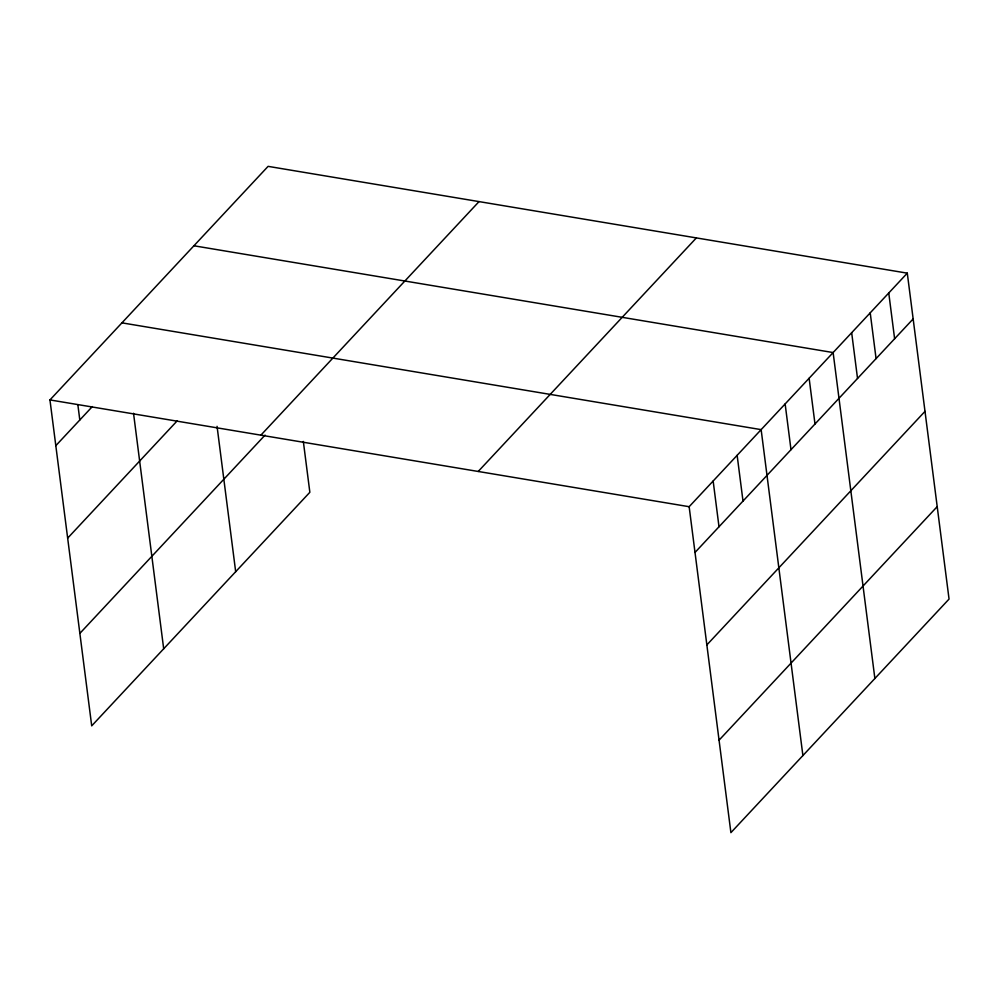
<?xml version="1.0" encoding="UTF-8"?>
<svg xmlns="http://www.w3.org/2000/svg" width="999" height="999" viewBox="0 0 999 999"><rect width="100%" height="100%" fill="white"/><g stroke="black" fill="none" stroke-linecap="round" stroke-linejoin="round"><path stroke-width="1.5" d="M303.334 441.446L309.852 492.295L91.708 725.848L49.95 399.925L268.094 166.358L907.292 273.152L949.05 599.075L730.906 832.642L689.148 506.705L907.292 273.152M55.807 445.679L92.333 406.581M67.657 538.136L177.198 420.841M260.889 435.164L479.033 201.598M79.858 633.391L265.047 435.127M478.209 471.466L696.365 237.912M695.004 552.459L913.161 318.906M706.855 644.917L924.999 411.363M719.055 740.184L937.212 506.618M193.931 245.779L833.129 352.56L874.874 678.483M121.94 322.852L761.138 429.632L802.896 755.556M49.95 399.925L689.148 506.705M888.76 293.007L894.617 338.748M870.216 312.849L876.073 358.604M851.672 332.704L857.529 378.459M809.128 378.246L814.997 424.001M785.139 403.946L790.996 449.687M737.137 455.319L743.006 501.073M713.149 481.019L719.005 526.773M217.058 426.323L235.677 571.703M133.529 413.286L163.686 648.776M77.86 404.732L79.808 419.98"/></g></svg>
